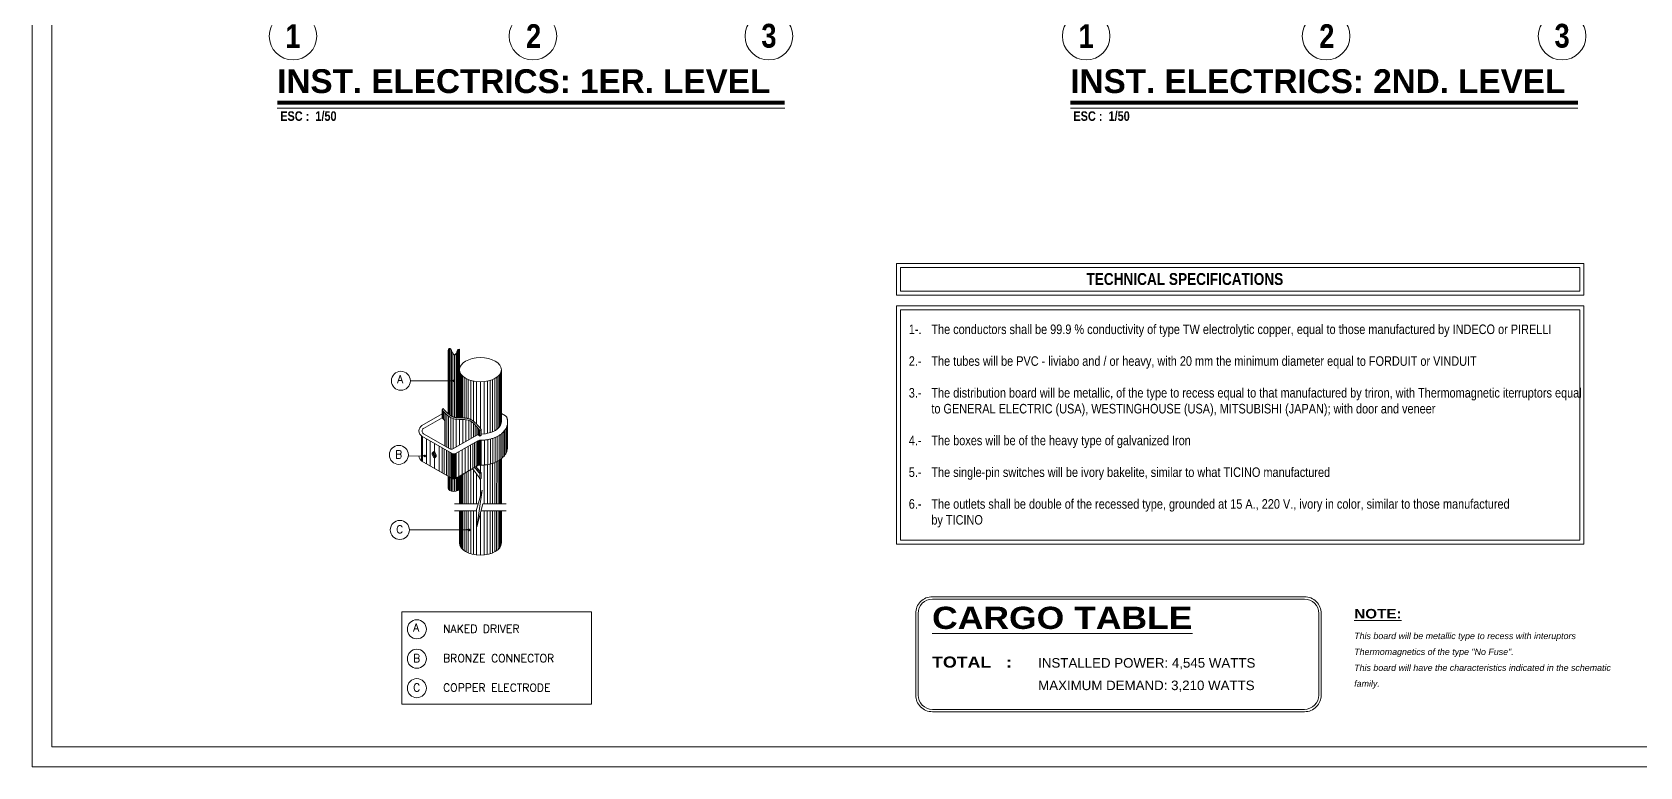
# Model space of a CAD drawing. Header units: millimetres. Extents: x 56 to 215, y 47 to 103.
# Drawn here: x 174.04 to 194.31, y 46.55 to 55.8 of the extents above; entities that cross this region are included whole.
import ezdxf
from ezdxf.enums import TextEntityAlignment as Align

# ---------------------------------------------------------------- set-up
doc = ezdxf.new("R2010")
doc.units = ezdxf.units.MM
doc.layers.add('G_Acotación', color=171, linetype='Continuous')
for name, color, linetype, lineweight in [('G_Complemento', 30, 'Continuous', 20), ('G_Ejes', 253, 'Continuous', 20), ('G_Texto', 122, 'Continuous', 20)]:
    doc.layers.add(name, color=color, linetype=linetype, lineweight=lineweight)
doc.styles.add('AB', font='')
doc.styles.add('AMBIENTES', font='ARIALNB.TTF', dxfattribs={"height": 0.15})
doc.styles.add('ARIAL', font='ariali.ttf', dxfattribs={"height": 0.12})
doc.styles.add('ARIAL1.2', font='arial.ttf', dxfattribs={"width": 1.2})
doc.styles.add('Cotas', font='ARIALNB.TTF', dxfattribs={"height": 0.1})
doc.styles.add('Eje', font='ARIALNB.TTF', dxfattribs={"height": 0.3})
doc.styles.add('Rotulo', font='ARIALN.TTF', dxfattribs={"height": 0.1})
doc.styles.add('SIMPLE', font='romans.shx', dxfattribs={"height": 0.1})
doc.styles.add('Titulo', font='arialbd.ttf', dxfattribs={"height": 0.2})
doc.styles.get('AB').set_extended_font_data('Arial Black')

# ---------------------------------------------------------------- blocks, each defined once
blk = doc.blocks.new('Eri')
blk.add_line((-1.7, 0), (0, 0))
blk.add_circle((-2, 0), 0.3)
at = {"color": 1, "style": 'Eje', "flags": 4}
blk.add_attdef('H', text='', height=0.3, dxfattribs=at).set_placement((-2, 0), align=Align.MIDDLE_CENTER)
blk = doc.blocks.new('Titulo')
at = {"style": 'Titulo', "oblique": 20, "flags": 4}
blk.add_attdef('TITULO', (0.026, 0.189), '', height=0.3, dxfattribs=at)
at = {"oblique": 20, "flags": 4}
blk.add_attdef('ESCALA', (0.26, -0.101), '', height=0.11, dxfattribs=at)
blk = doc.blocks.new('_DOT')
at = {"color": 0, "linetype": 'ByBlock', "ltscale": 0.15}
blk.add_line((-0.5, 0), (-1, 0), dxfattribs=at)
at = {"color": 0, "linetype": 'ByBlock', "ltscale": 0.15, "const_width": 0.5}
blk.add_lwpolyline([(-0.25, 0, 1), (0.25, 0, 1)], format="xyb", close=True, dxfattribs=at)

msp = doc.modelspace()

# ---------------------------------------------------------------- hatches: boundary and pattern name
h = msp.add_hatch()
h.set_pattern_fill('ANGLE', color=256)
h.set_pattern_definition([(0, (0, 0), (0, 6.985), [5.08, -1.905]), (90, (0, 0), (-6.985, 4e-16), [5.08, -1.905])])
h.paths.add_polyline_path([(188.65, 54.8444), (188.4, 54.8444), (188.4, 54.6944), (188.65, 54.6944)])
h.paths.add_polyline_path([(193.15, 54.8444), (192.3582, 54.8444), (192.3582, 54.6944), (193.15, 54.6944)])
h.paths.add_polyline_path([(193.9, 54.8444), (193.65, 54.8444), (193.15, 54.8444), (193.15, 54.6944), (193.9, 54.6944)])
h.paths.add_polyline_path([(191.775, 54.8444), (191.3, 54.8444), (191.3, 54.6944), (191.775, 54.6944)])
h.paths.add_polyline_path([(192.3582, 54.8444), (191.775, 54.8444), (191.775, 54.6944), (192.3582, 54.6944)])
h.paths.add_polyline_path([(191.9944, 54.6971), (193.3234, 54.6971), (193.3234, 54.9298), (191.9944, 54.9298)], flags=9)

# ---------------------------------------------------------------- linework, layer by layer
at = {"lineweight": 5}
for points in [[(215.0892, 46.547), (215.0892, 74.1029), (174.0392, 74.1029), (174.0392, 46.547)], [(214.8392, 46.797), (214.8392, 73.8529), (174.2892, 73.8529), (174.2892, 46.797)]]:
    msp.add_lwpolyline(points, close=True, dxfattribs=at)
at = {"layer": 'G_Acotación', "color": 4, "lineweight": 5}
for points in [[(179.3225, 51.4105), (178.8079, 51.4106)], [(178.9594, 50.4632), (178.7813, 50.4623)], [(179.5165, 49.531), (178.7945, 49.5311)]]:
    msp.add_lwpolyline(points, dxfattribs=at)
at = {"layer": 'G_Complemento', "color": 7, "lineweight": 5}
for points in [[(184.935, 52.4897), (193.6027, 52.4897), (193.6027, 52.8897), (184.935, 52.8897)], [(184.935, 49.3505), (193.6027, 49.3505), (193.6027, 52.353), (184.935, 52.353)]]:
    msp.add_lwpolyline(points, close=True, dxfattribs=at)
at = {"layer": 'G_Complemento', "lineweight": 5}
for points in [[(184.985, 52.5397), (193.5527, 52.5397), (193.5527, 52.8397), (184.985, 52.8397)], [(184.985, 49.4005), (193.5527, 49.4005), (193.5527, 52.303), (184.985, 52.303)]]:
    msp.add_lwpolyline(points, close=True, dxfattribs=at)
at = {"layer": 'G_Complemento', "linetype": 'ByBlock', "lineweight": 5}
for points in [[(185.1785, 47.451), (185.1785, 48.4802, -0.4142136), (185.3885, 48.6902), (190.0807, 48.6902, -0.4142136), (190.2907, 48.4802), (190.2907, 47.451)], [(185.2085, 47.451), (185.2085, 48.4802, -0.4142136), (185.3885, 48.6602), (190.0807, 48.6602, -0.4142136), (190.2607, 48.4802), (190.2607, 47.451)], [(190.2907, 47.451), (190.2907, 47.451, -0.4142136), (190.0807, 47.241), (185.3885, 47.241, -0.4142136), (185.1785, 47.451)], [(190.2607, 47.451), (190.2607, 47.451, -0.4142136), (190.0807, 47.271), (185.3885, 47.271, -0.4142136), (185.2085, 47.451)]]:
    msp.add_lwpolyline(points, format="xyb", dxfattribs=at)
at = {"layer": 'G_Complemento', "color": 2, "lineweight": 5}
msp.add_lwpolyline([(181.0914, 47.3364), (178.6996, 47.3364), (178.6996, 48.4983), (181.0914, 48.4983)], close=True, dxfattribs=at)
at = {"layer": 'G_Texto', "lineweight": 5}
for p, q in [((179.2826, 50.9961), (179.2827, 51.7867)), ((179.4268, 51.5495), (179.4268, 51.8074)), ((179.4268, 51.5495), (179.4267, 50.9441)), ((179.955, 51.5494), (179.9549, 50.8919)), ((178.9539, 50.8468), (179.2071, 50.9929)), ((178.9744, 50.8115), (179.2071, 50.9458)), ((179.2071, 51.0456), (179.2195, 51.0607)), ((179.2071, 50.9458), (179.2071, 51.0456)), ((179.2424, 50.5888), (179.2425, 50.9077)), ((180.0057, 50.971), (179.9549, 51.0004)), ((180.0333, 50.8945), (180.0333, 50.5755)), ((178.9539, 50.711), (179.3249, 50.4967)), ((178.9744, 50.7436), (179.3047, 50.5528)), ((179.6538, 50.7317), (179.3439, 50.5528)), ((179.6841, 50.7142), (179.6538, 50.7317)), ((179.6841, 50.7142), (179.6842, 50.7857)), ((179.6841, 50.7142), (179.701, 50.7239)), ((179.6842, 50.7857), (179.701, 50.7955)), ((179.701, 50.7239), (179.701, 50.7955)), ((179.6596, 50.6559), (179.3837, 50.4967)), ((178.9538, 50.3971), (179.3248, 50.1829)), ((179.6595, 50.3421), (179.3836, 50.1829)), ((179.9548, 50.4285), (179.9547, 49.8606)), ((179.2825, 50.0593), (179.2825, 50.2073)), ((179.4265, 50.2076), (179.4265, 49.8607)), ((179.6841, 50.2406), (179.7009, 50.2504)), ((179.6841, 50.1691), (179.6841, 50.2406)), ((179.6841, 50.1691), (179.7009, 50.1788)), ((179.7009, 50.1788), (179.7009, 50.2504)), ((179.637, 49.7717), (179.711, 50.0308)), ((179.711, 50.0308), (179.6446, 49.572)), ((179.9548, 49.96), (179.9547, 49.8606)), ((179.364, 49.8607), (179.6624, 49.8606)), ((179.364, 49.7717), (179.637, 49.7717)), ((179.4265, 49.7717), (179.4264, 49.3671)), ((179.6446, 49.572), (179.7229, 49.8606)), ((179.6988, 49.7717), (180.0171, 49.7716)), ((179.7229, 49.8606), (180.0171, 49.8606)), ((179.9547, 49.7716), (179.9547, 49.367))]:
    msp.add_line(p, q, dxfattribs=at)
at = {"layer": 'G_Texto', "color": 1, "lineweight": 5}
for p, q in [((179.289, 51.8095), (179.2888, 50.9908)), ((179.2983, 51.819), (179.2982, 50.9833)), ((179.3107, 51.8165), (179.3106, 50.9743)), ((179.3263, 51.7972), (179.3262, 50.9648)), ((179.345, 51.7538), (179.3448, 50.9561)), ((179.3646, 51.7354), (179.3645, 50.9502)), ((179.3833, 51.747), (179.3831, 50.9469)), ((179.3988, 51.7896), (179.3987, 50.9454)), ((179.4113, 51.8037), (179.4111, 50.9447)), ((179.4206, 51.807), (179.4205, 50.9443)), ((179.439, 51.5037), (179.4389, 50.9438)), ((179.4507, 51.486), (179.4506, 50.9436)), ((179.9311, 51.4859), (179.931, 50.8285)), ((179.9428, 51.5036), (179.9427, 50.8461)), ((179.4664, 51.4691), (179.4663, 50.9431)), ((179.486, 51.4532), (179.4859, 50.9422)), ((179.5095, 51.4386), (179.5094, 50.9399)), ((179.537, 51.4255), (179.5369, 50.9343)), ((179.5683, 51.4144), (179.5683, 50.9224)), ((179.6036, 51.4055), (179.6035, 50.9003)), ((179.6428, 51.3995), (179.6427, 50.8648)), ((179.6909, 51.3969), (179.6908, 50.8084)), ((179.7389, 51.3995), (179.7388, 50.742)), ((179.7781, 51.4055), (179.778, 50.748)), ((179.8134, 51.4143), (179.8133, 50.7568)), ((179.8448, 51.4255), (179.8447, 50.768)), ((179.8722, 51.4385), (179.8721, 50.7811)), ((179.8958, 51.4531), (179.8957, 50.7957)), ((179.9154, 51.469), (179.9153, 50.8116)), ((179.211, 50.9458), (179.2111, 51.0413)), ((179.2189, 50.9329), (179.2189, 51.0327)), ((179.2306, 50.9202), (179.2307, 51.02)), ((179.2463, 50.5866), (179.2463, 51.0036)), ((179.2659, 50.5753), (179.2659, 50.9848)), ((179.2894, 50.5617), (179.2895, 50.9652)), ((179.3168, 50.5483), (179.3169, 50.9475)), ((179.3482, 50.5553), (179.3483, 50.9342)), ((179.3835, 50.5757), (179.3836, 50.9272)), ((179.4253, 50.5998), (179.4254, 50.9245)), ((179.4685, 50.6247), (179.4685, 50.9235)), ((179.5077, 50.6474), (179.5077, 50.9203)), ((179.543, 50.6677), (179.543, 50.9118)), ((179.5744, 50.6858), (179.5744, 50.8966)), ((179.6018, 50.7017), (179.6018, 50.8765)), ((178.9485, 50.7144), (178.9484, 50.4005)), ((178.9602, 50.7073), (178.9602, 50.3935)), ((179.0112, 50.6778), (179.0112, 50.364)), ((179.6253, 50.7142), (179.6254, 50.8545)), ((179.6449, 50.7266), (179.645, 50.8333)), ((179.6606, 50.7278), (179.6606, 50.8148)), ((179.6724, 50.721), (179.6724, 50.8004)), ((179.6802, 50.7142), (179.6802, 50.7906)), ((179.8176, 50.3627), (179.8176, 50.6765)), ((179.8489, 50.372), (179.849, 50.6858)), ((179.8764, 50.3824), (179.8764, 50.6962)), ((179.9019, 50.3943), (179.9019, 50.7081)), ((179.9254, 50.4076), (179.9255, 50.7214)), ((179.947, 50.4223), (179.947, 50.7362)), ((179.9666, 50.4386), (179.9666, 50.7524)), ((179.9842, 50.4564), (179.9843, 50.7702)), ((179.9999, 50.4761), (180, 50.7899)), ((180.0136, 50.4988), (180.0137, 50.8126)), ((180.0234, 50.5213), (180.0235, 50.8352)), ((179.0583, 50.6507), (179.0582, 50.3368)), ((179.0832, 50.498), (179.0984, 50.5152)), ((179.0832, 50.4803), (179.0832, 50.498)), ((179.0832, 50.4803), (179.0983, 50.4466)), ((179.095, 50.4936), (179.1011, 50.5005)), ((179.095, 50.4936), (179.0996, 50.4963)), ((179.095, 50.4828), (179.095, 50.4936)), ((179.095, 50.4828), (179.0996, 50.4855)), ((179.095, 50.4828), (179.1075, 50.4549)), ((179.0984, 50.5152), (179.1037, 50.5183)), ((179.1131, 50.5075), (179.0984, 50.5152)), ((179.0995, 50.4854), (179.0995, 50.4961)), ((179.0996, 50.4962), (179.1027, 50.4997)), ((179.0996, 50.4855), (179.1122, 50.4576)), ((179.104, 50.499), (179.1011, 50.5005)), ((179.1037, 50.5183), (179.1178, 50.5102)), ((179.1165, 50.4708), (179.104, 50.499)), ((179.11, 50.6208), (179.1099, 50.5147)), ((179.1131, 50.5075), (179.1178, 50.5102)), ((179.1283, 50.4732), (179.1131, 50.5075)), ((179.1165, 50.4579), (179.1165, 50.4708)), ((179.1329, 50.4759), (179.1178, 50.5102)), ((179.1283, 50.4732), (179.1329, 50.4759)), ((179.1283, 50.453), (179.1283, 50.4732)), ((179.1329, 50.4556), (179.1329, 50.4759)), ((179.1688, 50.5868), (179.1687, 50.273)), ((179.2072, 50.5646), (179.2072, 50.2508)), ((179.2347, 50.5488), (179.2346, 50.2349)), ((179.2621, 50.5329), (179.2621, 50.2191)), ((179.2857, 50.5193), (179.2856, 50.2055)), ((179.3053, 50.508), (179.3052, 50.1942)), ((179.3209, 50.4989), (179.3209, 50.1851)), ((179.3288, 50.4946), (179.3287, 50.1808)), ((179.3366, 50.4915), (179.3366, 50.1777)), ((179.3445, 50.4896), (179.3444, 50.1753)), ((179.3523, 50.4888), (179.3523, 50.1753)), ((179.3602, 50.4891), (179.3601, 50.1753)), ((179.368, 50.4904), (179.3679, 50.1766)), ((179.3758, 50.4929), (179.3758, 50.1791)), ((179.3837, 50.4967), (179.3836, 50.1829)), ((179.4176, 50.2025), (179.4176, 50.5163)), ((179.4607, 50.2273), (179.4608, 50.5412)), ((179.4999, 50.25), (179.5, 50.5638)), ((179.5352, 50.2703), (179.5353, 50.5842)), ((179.5666, 50.2885), (179.5667, 50.6023)), ((179.5941, 50.3043), (179.5941, 50.6181)), ((179.6176, 50.3179), (179.6176, 50.6317)), ((179.6372, 50.3292), (179.6372, 50.643)), ((179.6529, 50.3473), (179.6529, 50.6521)), ((179.6607, 50.3473), (179.6608, 50.6566)), ((179.6686, 50.3473), (179.6686, 50.6597)), ((179.6764, 50.3473), (179.6765, 50.6611)), ((179.6842, 50.3473), (179.6843, 50.6611)), ((179.6921, 50.3473), (179.6921, 50.6611)), ((179.6999, 50.3473), (179.7, 50.6611)), ((179.7431, 50.3497), (179.7431, 50.6635)), ((179.7823, 50.3551), (179.7823, 50.6689)), ((179.0983, 50.4466), (179.1131, 50.4381)), ((179.1075, 50.4549), (179.1122, 50.4576)), ((179.1075, 50.4549), (179.1112, 50.4527)), ((179.1099, 50.4399), (179.1099, 50.307)), ((179.1112, 50.4527), (179.1165, 50.4579)), ((179.1122, 50.4576), (179.1147, 50.4561)), ((179.1131, 50.4381), (179.1283, 50.453)), ((179.1131, 50.4381), (179.1178, 50.4407)), ((179.1178, 50.4407), (179.133, 50.4555)), ((179.1283, 50.453), (179.133, 50.4555)), ((179.5368, 50.2712), (179.5367, 49.8606)), ((179.5681, 50.2893), (179.5681, 49.8606)), ((179.6034, 50.2865), (179.6034, 49.8606)), ((179.6272, 50.3074), (179.6447, 50.3175)), ((179.6396, 50.2942), (179.6569, 50.3042)), ((179.6426, 50.3323), (179.6426, 50.3197)), ((179.6501, 50.2821), (179.6672, 50.292)), ((179.6591, 50.2715), (179.6761, 50.2813)), ((179.6666, 50.2623), (179.6836, 50.2721)), ((179.6907, 50.3472), (179.6907, 50.2633)), ((179.7387, 50.3493), (179.7387, 49.8606)), ((179.7779, 50.3543), (179.7779, 49.8606)), ((179.8132, 50.3616), (179.8132, 49.8606)), ((179.8446, 50.3705), (179.8445, 49.8606)), ((179.8721, 50.3806), (179.872, 49.8606)), ((179.8956, 50.3911), (179.8955, 49.8606)), ((179.9152, 50.4015), (179.9151, 49.8606)), ((179.9309, 50.4111), (179.9308, 49.8606)), ((179.9426, 50.4192), (179.9425, 49.8606)), ((179.2887, 50.2037), (179.2887, 50.0424)), ((179.298, 50.1983), (179.298, 50.0335)), ((179.3105, 50.1911), (179.3104, 50.0264)), ((179.326, 50.1822), (179.326, 50.0211)), ((179.3447, 50.1758), (179.3447, 50.0181)), ((179.3643, 50.1759), (179.3643, 50.0181)), ((179.383, 50.1825), (179.383, 50.0211)), ((179.3985, 50.1915), (179.3985, 50.0264)), ((179.411, 50.1986), (179.411, 50.0335)), ((179.4203, 50.2073), (179.4203, 50.0424)), ((179.4387, 50.2147), (179.4387, 49.8607)), ((179.4505, 50.2214), (179.4504, 49.8607)), ((179.4662, 50.2305), (179.4661, 49.8607)), ((179.4858, 50.2418), (179.4857, 49.8606)), ((179.5093, 50.2554), (179.5093, 49.8606)), ((179.6426, 50.2407), (179.6426, 49.8606)), ((179.6729, 50.2546), (179.6898, 50.2643)), ((179.6779, 50.2484), (179.6948, 50.2581)), ((179.6821, 50.244), (179.6985, 50.2535)), ((179.6907, 50.1729), (179.6906, 49.9595)), ((179.4387, 49.7717), (179.4386, 49.3213)), ((179.4504, 49.7717), (179.4503, 49.3037)), ((179.4661, 49.7717), (179.466, 49.2868)), ((179.4857, 49.7717), (179.4856, 49.2709)), ((179.5092, 49.7717), (179.5091, 49.2562)), ((179.5367, 49.7717), (179.5366, 49.2432)), ((179.5681, 49.7717), (179.568, 49.232)), ((179.6033, 49.7717), (179.6032, 49.2232)), ((179.6426, 49.7912), (179.6425, 49.2171)), ((179.6906, 49.7415), (179.6905, 49.2146)), ((179.7386, 49.7716), (179.7385, 49.2171)), ((179.7778, 49.7716), (179.7778, 49.2231)), ((179.8131, 49.7716), (179.813, 49.232)), ((179.8445, 49.7716), (179.8444, 49.2431)), ((179.872, 49.7716), (179.8719, 49.2562)), ((179.8955, 49.7716), (179.8954, 49.2708)), ((179.9151, 49.7716), (179.915, 49.2867)), ((179.9308, 49.7716), (179.9307, 49.3036)), ((179.9425, 49.7716), (179.9425, 49.3212))]:
    msp.add_line(p, q, dxfattribs=at)
at = {"layer": 'G_Texto', "lineweight": 5, "const_width": 0.05}
for points in [[(177.1283, 54.9146), (183.5276, 54.9146)], [(187.1283, 54.9146), (193.5276, 54.9146)]]:
    msp.add_lwpolyline(points, dxfattribs=at)
at = {"layer": 'G_Texto', "lineweight": 5}
for points in [[(177.1283, 54.8463), (183.5276, 54.8463)], [(187.1283, 54.8463), (193.5276, 54.8463)]]:
    msp.add_lwpolyline(points, dxfattribs=at)
at = {"layer": 'G_Texto', "color": 4, "lineweight": 5}
for centre in [(178.6881, 51.4106), (178.6624, 50.4769), (178.6747, 49.5311), (178.8895, 48.2797), (178.8895, 47.9088), (178.8894, 47.5379)]:
    msp.add_circle(centre, 0.1198, dxfattribs=at)
at = {"layer": 'G_Texto', "lineweight": 5}
for centre, radius, start, end in [((179.3193, 51.789), 0.0367, 125.00879, 183.6358), ((179.2993, 51.7914), 0.0277, 12.09788, 91.96723), ((179.4166, 51.8103), 0.0912, 188.29114, 235.26699), ((179.3248, 51.7984), 0.0745, 302.2512, 353.22719), ((179.4253, 51.7789), 0.0285, 86.87577, 157.9856), ((179.9861, 50.9371), 0.0392, 20.10196, 59.99013), ((178.9931, 50.7789), 0.0784, 119.99013, 239.99013), ((178.994, 50.7776), 0.0392, 119.99013, 239.99013), ((179.3243, 50.5868), 0.0392, 239.99013, 299.99013), ((179.3543, 50.5476), 0.0588, 239.99013, 299.99013), ((179.6792, 50.6219), 0.0392, 88.87565, 119.99013), ((178.993, 50.4651), 0.0784, 179.99013, 239.99013), ((179.327, 50.0104), 0.3907, 23.95958, 48.03946), ((179.6791, 50.3081), 0.0392, 88.87565, 119.99013), ((179.3542, 50.2338), 0.0588, 239.99013, 299.99013)]:
    msp.add_arc(centre, radius, start, end, dxfattribs=at)
msp.add_ellipse((179.6909, 51.5494), major_axis=(-0.2641, 0), ratio=0.5773503, dxfattribs=at)
for centre, major_axis, start_param, end_param in [((179.6908, 50.8919), (-0.2641, 0), 1.6096687, 3.1415927), ((179.3545, 50.0593), (0.072, 0), 3.1415927, 6.2831853), ((179.6905, 49.3671), (0.2641, 0), 3.1415927, 6.2831853)]:
    msp.add_ellipse(centre, major_axis=major_axis, ratio=0.5773503, start_param=start_param, end_param=end_param, dxfattribs=at)
msp.add_spline([(179.6842, 50.7857), (179.538, 50.9135), (179.3475, 50.9345), (179.2071, 51.0456)], degree=3, dxfattribs=at)
for points in [[(179.2425, 50.9077), (179.2305, 50.92), (179.2188, 50.9329), (179.2071, 50.9458)], [(179.6841, 50.2406), (179.6624, 50.2677), (179.6407, 50.2949), (179.6171, 50.3176)]]:
    msp.add_open_spline(points, degree=3, dxfattribs=at)
for points, weights, knots in [([(179.701, 50.7955), (179.6551, 50.8534), (179.6304, 50.8771), (179.5876, 50.9182), (179.544, 50.9322), (179.512, 50.9424), (179.4429, 50.9437), (179.38, 50.9449), (179.3533, 50.9532), (179.3205, 50.9634), (179.2854, 50.9937), (179.2635, 51.0127), (179.2195, 51.0607)], [1, 1.4210034141, 1, 1.03026669745, 1, 1.41913224517, 1, 1.42504614021, 1, 1.033267111, 1, 1.42499197885, 1], [0, 0, 0, 0.2475571, 0.2475571, 0.4951142, 0.4951142, 0.7408137, 0.7408137, 0.9839642, 0.9839642, 1.2122765, 1.2122765, 1.4405887, 1.4405887, 1.4405887]), ([(179.68, 50.6611), (179.6853, 50.661), (179.6907, 50.661), (180.0333, 50.661), (180.0333, 50.8919), (180.0333, 50.9221), (180.0229, 50.9505)], [0.997352944182, 0.998580414691, 1, 0.737929082829, 1, 0.994056496548, 0.997641622002], [6.1221357, 6.1221357, 6.1221357, 6.1461049, 6.1461049, 7.4564712, 7.4564712, 7.6994419, 7.6994419, 7.6994419]), ([(179.6799, 50.3473), (179.6853, 50.3472), (179.6907, 50.3472), (180.0332, 50.3472), (180.0333, 50.5781), (180.0333, 50.5794), (180.0333, 50.5806)], [0.997352944182, 0.998580414691, 1, 0.737929082829, 1, 0.999746093965, 0.999509577604], [6.1221357, 6.1221357, 6.1221357, 6.1461049, 6.1461049, 7.4564712, 7.4564712, 7.4668509, 7.4668509, 7.4668509])]:
    msp.add_rational_spline(points, weights, degree=2, knots=knots, dxfattribs=at)
msp.add_rational_spline([(179.7009, 50.2504), (179.6571, 50.3056), (179.6347, 50.3278)], [1, 1.39348606606, 1.0514375545], degree=2, dxfattribs=at)

# ---------------------------------------------------------------- block references
at = {"layer": 'G_Acotación', "lineweight": 5, "xscale": 0.03110400000000241, "yscale": 0.03110400000000241, "zscale": 0.03110400000000241, "rotation": 359.9901332240574}
for p in [(179.3536, 51.4105), (178.9905, 50.4632), (179.5476, 49.531)]:
    msp.add_blockref('_DOT', p, dxfattribs=at)
at = {"layer": 'G_Ejes', "lineweight": 5}
ref = msp.add_blockref('Eri', (177.328, 57.7529), dxfattribs=dict(at, rotation=90))
ref.add_attrib('H', '1', dxfattribs={"layer": '0', "color": 1, "height": 0.3, "style": 'Eje', "flags": 4}).set_placement((177.328, 55.7529), align=Align.MIDDLE_CENTER)
ref = msp.add_blockref('Eri', (180.353, 57.7529), dxfattribs=dict(at, xscale=-1, rotation=270))
ref.add_attrib('H', '2', dxfattribs={"layer": '0', "color": 1, "height": 0.3, "style": 'Eje', "flags": 4}).set_placement((180.3616, 55.7529), align=Align.MIDDLE_CENTER)
ref = msp.add_blockref('Eri', (183.328, 57.7529), dxfattribs=dict(at, rotation=90))
ref.add_attrib('H', '3', dxfattribs={"layer": '0', "color": 1, "height": 0.3, "style": 'Eje', "flags": 4}).set_placement((183.328, 55.758), align=Align.MIDDLE_CENTER)
ref = msp.add_blockref('Eri', (187.328, 57.7529), dxfattribs=dict(at, rotation=90))
ref.add_attrib('H', '1', dxfattribs={"layer": '0', "color": 1, "height": 0.3, "style": 'Eje', "flags": 4}).set_placement((187.328, 55.7529), align=Align.MIDDLE_CENTER)
ref = msp.add_blockref('Eri', (190.353, 57.7529), dxfattribs=dict(at, xscale=-1, rotation=270))
ref.add_attrib('H', '2', dxfattribs={"layer": '0', "color": 1, "height": 0.3, "style": 'Eje', "flags": 4}).set_placement((190.3616, 55.7529), align=Align.MIDDLE_CENTER)
ref = msp.add_blockref('Eri', (193.328, 57.7529), dxfattribs=dict(at, rotation=90))
ref.add_attrib('H', '3', dxfattribs={"layer": '0', "color": 1, "height": 0.3, "style": 'Eje', "flags": 4}).set_placement((193.328, 55.758), align=Align.MIDDLE_CENTER)
at = {"layer": 'G_Texto', "lineweight": 5}
ref = msp.add_blockref('Titulo', (177.1283, 54.8463), dxfattribs=at)
ref.add_attrib('TITULO', 'INST. ELECTRICS: 1ER. LEVEL', (177.1283, 55.0357), dxfattribs={"layer": '0', "height": 0.3, "style": 'Titulo', "flags": 4})
ref.add_attrib('ESCALA', ' ESC :  1/50', (177.1283, 54.6854), dxfattribs={"layer": '0', "height": 0.12, "style": 'Cotas', "flags": 4})
ref = msp.add_blockref('Titulo', (187.1283, 54.8463), dxfattribs=at)
ref.add_attrib('TITULO', 'INST. ELECTRICS: 2ND. LEVEL', (187.1283, 55.0357), dxfattribs={"layer": '0', "height": 0.3, "style": 'Titulo', "flags": 4})
ref.add_attrib('ESCALA', ' ESC :  1/50', (187.1283, 54.6854), dxfattribs={"layer": '0', "height": 0.12, "style": 'Cotas', "flags": 4})

# ---------------------------------------------------------------- texts
at = {"layer": 'G_Complemento', "lineweight": 5, "ltscale": 4, "insert": (190.7071, 48.5362), "char_height": 0.12, "width": 6.672, "attachment_point": 1, "line_spacing_factor": 1.5, "style": 'ARIAL'}
msp.add_mtext('{\\fArial Black|b0|i0|c0|p34;\\LNOTE:\\P\\fArial|b0|i1|c0|p34;\\H0.6667x;\\lThis board will be metallic type to recess with interuptors \\PThermomagnetics of the type "No Fuse".\\PThis board will have the characteristics indicated in the schematic \\Pfamily.}', dxfattribs=at)
at = {"layer": 'G_Texto', "color": 4, "lineweight": 5, "style": 'SIMPLE'}
for s, p in [('A', (178.6407, 51.3822)), ('B', (178.615, 50.433)), ('C', (178.6273, 49.4889)), ('A', (178.8421, 48.2513)), ('NAKED DRIVER', (179.2196, 48.2365)), ('B', (178.842, 47.865)), ('BRONZE CONNECTOR', (179.2196, 47.8656)), ('C', (178.842, 47.4957)), ('COPPER ELECTRODE', (179.2195, 47.4948))]:
    msp.add_text(s, height=0.1, rotation=359.99013, dxfattribs=at).set_placement(p)
at = {"layer": 'G_Texto', "lineweight": 5, "ltscale": 12, "style": 'AB'}
msp.add_text('%%UCARGO TABLE', height=0.28, dxfattribs=at).set_placement((185.3851, 48.5642), align=Align.TOP_LEFT)
at = {"layer": 'G_Texto', "lineweight": 5, "style": 'AB'}
msp.add_text('TOTAL   :', height=0.14, dxfattribs=at).set_placement((185.3851, 47.7964))
at = {"layer": 'G_Texto', "lineweight": 5, "ltscale": 12, "style": 'ARIAL1.2'}
for s, p in [('INSTALLED POWER: 4,545 WATTS', (186.7225, 47.7964)), ('MAXIMUM DEMAND: 3,210 WATTS', (186.7225, 47.5134))]:
    msp.add_text(s, height=0.12, dxfattribs=at).set_placement(p)
at = {"layer": 'G_Texto', "color": 5, "lineweight": 5, "insert": (188.5716, 52.6916), "char_height": 0.15, "width": 4.388408, "attachment_point": 5, "style": 'AMBIENTES'}
msp.add_mtext('TECHNICAL SPECIFICATIONS', dxfattribs=at)
at = {"layer": 'G_Texto', "lineweight": 5, "char_height": 0.12, "width": 8.226639, "attachment_point": 1, "style": 'Rotulo'}
for s, insert in [('1-.\\P\\P2.-\\P\\P3.-\\P\\P\\P4.-\\P\\P5.-\\P\\P6.-', (185.0914, 52.1194)), ('The conductors shall be 99.9 % conductivity of type TW electrolytic copper, equal to those manufactured by INDECO or PIRELLI\\P\\PThe tubes will be PVC - liviabo and / or heavy, with 20 mm the minimum diameter equal to FORDUIT or VINDUIT\\P\\PThe distribution board will be metallic, of the type to recess equal to that manufactured by triron, with Thermomagnetic iterruptors equal to GENERAL ELECTRIC (USA), WESTINGHOUSE (USA), MITSUBISHI (JAPAN); with door and veneer\\P\\PThe boxes will be of the heavy type of galvanized Iron\\P\\PThe single-pin switches will be ivory bakelite, similar to what TICINO manufactured\\P\\PThe outlets shall be double of the recessed type, grounded at 15 A., 220 V., ivory in color, similar to those manufactured\\Pby TICINO', (185.3761, 52.1194))]:
    msp.add_mtext(s, dxfattribs=dict(at, insert=insert))

doc.saveas('drawing.dxf')
